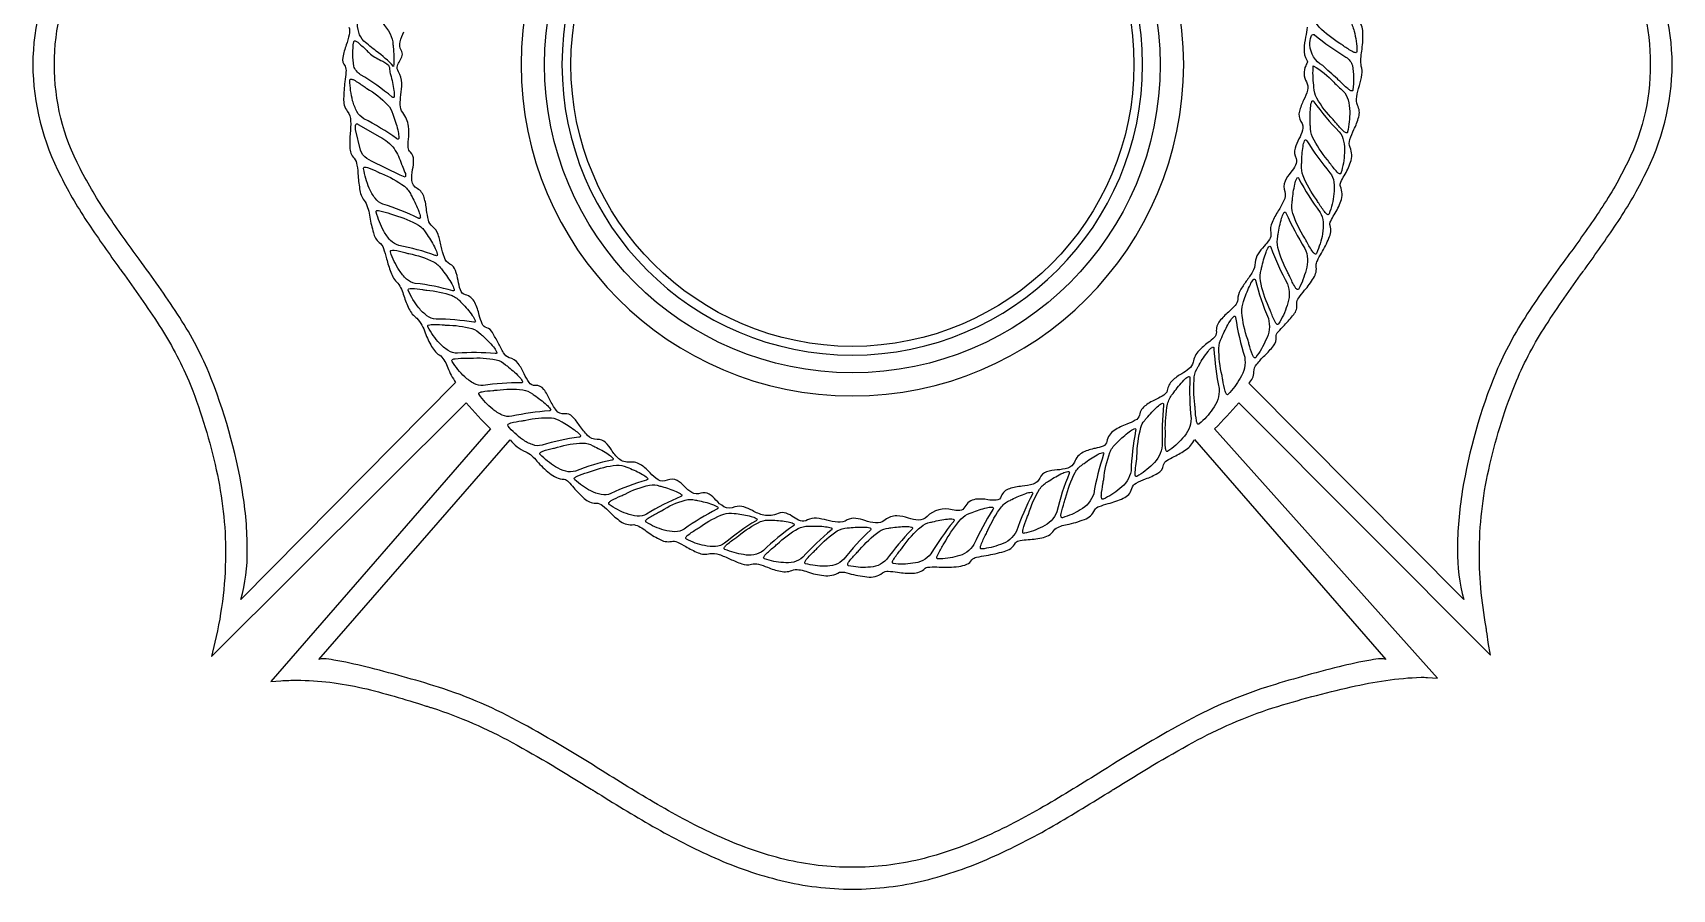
# Model space of a CAD drawing. Extents: x -4 to 118, y -79 to 10.
# Drawn here: x -1.89 to 5.49, y -79.05 to -75.2 of the extents above; entities that cross this region are included whole.
import ezdxf

# ---------------------------------------------------------------- set-up
doc = ezdxf.new("R2010")
doc.units = 0
doc.header["$MEASUREMENT"] = 0

msp = doc.modelspace()

# ---------------------------------------------------------------- linework, layer by layer
for points in [[(1.797, -73.8464, 0.414123), (0.3061, -75.3373, 0.414125), (1.797, -76.8282, 0.414124), (3.2879, -75.3373, 0.414122)], [(1.7974, -76.7238, -0.414139), (0.4118, -75.3382, -0.414064), (1.7974, -73.9532, -0.413989), (3.1823, -75.3382, -0.414065)], [(1.7968, -74.0317, 0.414025), (0.4903, -75.3382, 0.414026), (1.7968, -76.6446, 0.414026), (3.1032, -75.3382, 0.414026)], [(1.7974, -76.6051, -0.414146), (0.5305, -75.3382, -0.413963), (1.7974, -74.0713, -0.413781), (3.0643, -75.3382, -0.413963)], [(3.9913, -75.2431, -0.063805), (3.8978, -75.1697, -0.122284), (3.8741, -75.1269, 0.001997), (3.8707, -75.1174, -0.036342), (3.8502, -75.0474, -0.066435), (3.8475, -75.021, -0.815687), (3.8554, -75.0162, -0.000004), (3.857, -75.0173, 0.03848), (4.0046, -75.1066, -0.144176), (4.0356, -75.1387, -0.063872), (4.0549, -75.1875, -0.063363), (4.0673, -75.2791, -0.46706), (4.0623, -75.285, -0.114075), (4.0493, -75.2808, -0.029098), (4.0072, -75.254, 0.002094)], [(-0.3563, -75.1037, -0.061925), (-0.2831, -75.2001, -0.118846), (-0.2702, -75.248, 0.001908), (-0.2692, -75.2579, -0.049991), (-0.267, -75.3462, 0.046437), (-0.3453, -75.2777, -0.017219), (-0.4013, -75.2322, -0.139371), (-0.4237, -75.1928, -0.062735), (-0.431, -75.1403, -0.0633), (-0.4214, -75.0484, -0.484195), (-0.4151, -75.0441, -0.110787), (-0.4035, -75.0516, -0.028063), (-0.369, -75.0891, 0.001966)], [(-0.3773, -75.2857, 0.06944), (-0.3248, -75.3191, -0.081606), (-0.2902, -75.341, -0.132657), (-0.2852, -75.3607, 0.05596), (-0.2815, -75.383, -0.035599), (-0.2657, -75.4543, -0.066171), (-0.2647, -75.4808, -0.822295), (-0.2729, -75.485, -0.000002), (-0.274, -75.4841, 0.038437), (-0.4158, -75.3838, -0.16895), (-0.4463, -75.3447, -0.075152), (-0.4468, -75.2364, -0.48102), (-0.4409, -75.2315, -0.111597), (-0.4287, -75.238, -0.028262), (-0.3913, -75.2721, 0.00203)], [(3.9797, -75.4026, 0.014613), (3.9451, -75.3718, -0.036223), (3.9134, -75.3425, -0.261482), (3.8563, -75.2496, -0.109588), (3.8618, -75.2122, -0.529045), (3.8753, -75.2033, -0.000002), (3.8766, -75.2043, 0.038466), (4.0183, -75.3045, -0.179964), (4.0472, -75.3425, -0.074062), (4.0492, -75.4518, -0.480762), (4.0434, -75.4567, -0.111633), (4.0312, -75.4503, -0.02828), (3.9938, -75.4162, 0.002021)], [(3.9604, -75.5856, -0.061937), (3.8871, -75.4892, -0.118769), (3.8743, -75.4413, 0.001917), (3.8732, -75.4313, -0.049947), (3.8711, -75.3431, -0.076094), (3.9637, -75.4178, 0.011112), (4.0053, -75.457, -0.139408), (4.0278, -75.4965, -0.062747), (4.035, -75.5489, -0.063318), (4.0254, -75.6409, -0.484161), (4.0192, -75.6452, -0.110831), (4.0076, -75.6376, -0.02807), (3.9731, -75.6002, 0.001965)], [(-0.3879, -75.445, -0.06382), (-0.2943, -75.5184, -0.122281), (-0.2707, -75.5613, 0.001992), (-0.2673, -75.5707, -0.036349), (-0.2468, -75.6407, -0.066427), (-0.2441, -75.6671, -0.815758), (-0.252, -75.6719, -0.000004), (-0.2536, -75.6708, 0.038488), (-0.4012, -75.5815, -0.144181), (-0.4322, -75.5494, -0.063871), (-0.4515, -75.5006, -0.063356), (-0.4638, -75.409, -0.467019), (-0.4589, -75.4032, -0.114088), (-0.4459, -75.4073, -0.029101), (-0.4038, -75.4341, 0.002095)], [(3.9344, -75.7657, -0.062197), (3.8677, -75.6641, -0.118285), (3.8579, -75.6151, 0.001838), (3.8575, -75.6052, -0.035435), (3.859, -75.5319, -0.066628), (3.8642, -75.506, -0.83885), (3.8731, -75.5042, -0.000001), (3.8738, -75.505, 0.037185), (3.9877, -75.6407, -0.13785), (4.0075, -75.6818, -0.062478), (4.0113, -75.7347, -0.063464), (3.9958, -75.8258, -0.488024), (3.9893, -75.8296, -0.109562), (3.9782, -75.8212, -0.027768), (3.9463, -75.7814, 0.00199)], [(-0.426, -75.6068), (-0.3293, -75.6626, -0.110626), (-0.2646, -75.716, -0.064759), (-0.2316, -75.786, 0.000004), (-0.2313, -75.7868, 0.001499), (-0.2292, -75.7919, -0.02143), (-0.2168, -75.8235, -0.261461), (-0.2156, -75.8446, -0.019281), (-0.3874, -75.7604, -0.207609), (-0.4159, -75.7223), (-0.4381, -75.6306, -0.106051), (-0.4385, -75.6117, -0.642965)], [(3.8852, -75.9451, -0.060533), (3.8251, -75.8387, -0.117325), (3.8186, -75.7894, 0.001914), (3.8189, -75.7793, -0.035394), (3.8251, -75.7062, -0.066847), (3.832, -75.6808, -0.843235), (3.841, -75.6796, -0.000001), (3.8415, -75.6804, 0.036692), (3.9463, -75.8244, -0.137154), (3.9635, -75.8669, -0.062638), (3.9638, -75.9199, -0.064252), (3.9424, -76.0095, -0.492249), (3.9357, -76.0129, -0.109236), (3.9252, -76.0038, -0.027554), (3.896, -75.9617, 0.001999)], [(-0.3219, -75.8282, -0.06468), (-0.2188, -75.8851, -0.122794), (-0.1892, -75.9234, 0.00201), (-0.1844, -75.9323, -0.035984), (-0.154, -75.998, -0.066816), (-0.1474, -76.0235, -0.798237), (-0.1545, -76.0296, -0.000003), (-0.1561, -76.0289, 0.039374), (-0.3151, -75.9653, -0.147036), (-0.3504, -75.9388, -0.064723), (-0.3766, -75.8938, -0.064003), (-0.4022, -75.8054, -0.456315), (-0.3981, -75.7988, -0.114899), (-0.3847, -75.8007, -0.029625), (-0.3394, -75.8201, 0.002199)], [(3.8325, -76.1182, -0.060457), (3.7795, -76.0076, -0.118485), (3.7763, -75.9578, 0.001884), (3.7772, -75.9479, -0.036003), (3.7881, -75.8755, -0.067536), (3.7967, -75.8506, -0.842541), (3.8058, -75.8501, -0.000003), (3.8067, -75.8517, 0.036436), (3.9014, -76.0025, -0.135964), (3.9157, -76.0461, -0.062513), (3.9126, -76.0991, -0.064337), (3.8854, -76.1868, -0.495112), (3.8785, -76.1896, -0.10774), (3.8685, -76.1797, -0.02731), (3.8421, -76.1354, 0.001931)], [(-0.2633, -76.0154, -0.06532), (-0.1552, -76.0604, -0.125107), (-0.122, -76.0953, 0.002024), (-0.1164, -76.1034, -0.036433), (-0.0798, -76.1654, -0.06709), (-0.0708, -76.1901, -0.792211), (-0.0772, -76.1969, -0.000006), (-0.0796, -76.1961, 0.039527), (-0.2432, -76.1511, -0.148834), (-0.2809, -76.1286, -0.065634), (-0.3114, -76.0868, -0.064516), (-0.3454, -76.0018, -0.450715), (-0.342, -75.9948, -0.115204), (-0.3285, -75.9951, -0.02991), (-0.2815, -76.0093, 0.002204)], [(3.7572, -76.2746, -0.059879), (3.7116, -76.1603, -0.117712), (3.7116, -76.1103, 0.001863), (3.7131, -76.1006, -0.035591), (3.7288, -76.0291, -0.067903), (3.7389, -76.0049, -0.841037), (3.748, -76.0051), (3.7481, -76.0053, 0.036334), (3.8336, -76.1643, -0.189518), (3.8384, -76.2615, -0.064514), (3.8055, -76.347, -0.497286), (3.7984, -76.3493, -0.106369), (3.7892, -76.3386, -0.027067), (3.7657, -76.2925, 0.001921)], [(-0.1985, -76.188, -0.066283), (-0.0877, -76.2249, -0.125917), (-0.0523, -76.2571, 0.002047), (-0.0462, -76.2648, -0.036853), (-0.0056, -76.3239, -0.06767), (0.005, -76.3478, -0.783148), (-0.001, -76.3551), (-0.0014, -76.355, 0.040023), (-0.1696, -76.3218, -0.150228), (-0.2086, -76.3023, -0.066287), (-0.2418, -76.2628, -0.064883), (-0.2813, -76.1805, -0.448359), (-0.2784, -76.1733, -0.114643), (-0.2649, -76.1726, -0.029933), (-0.2171, -76.1832, 0.00223)], [(3.6386, -76.2515, -0.035649), (3.6589, -76.1814, -0.068156), (3.6706, -76.158, -0.841361), (3.6796, -76.1589), (3.6796, -76.1589, 0.035793), (3.7546, -76.3241, -0.189288), (3.7531, -76.4213, -0.065036), (3.7147, -76.5043, -0.501039), (3.7076, -76.5061, -0.105584), (3.6991, -76.4948, -0.026809), (3.6787, -76.4472, 0.001973), (3.6713, -76.4284, -0.059973), (3.6332, -76.311, -0.11744), (3.6364, -76.2613, 0.001953)], [(-0.1181, -76.3527, -0.066664), (-0.0043, -76.3769, -0.128032), (0.0342, -76.4052, 0.001946), (0.0409, -76.412, -0.037522), (0.087, -76.4662, -0.068452), (0.0999, -76.4888, -0.770108), (0.0946, -76.4968, -0.000001), (0.0936, -76.4967, 0.0402), (-0.0762, -76.4825, -0.151801), (-0.117, -76.4674, -0.067313), (-0.1538, -76.4319, -0.065706), (-0.2011, -76.3545, -0.442182), (-0.199, -76.347, -0.114965), (-0.1856, -76.3448, -0.030228), (-0.1372, -76.35, 0.002299)], [(3.5497, -76.453, -0.11739), (3.5577, -76.404, 0.001938), (3.5608, -76.3945, -0.035848), (3.5879, -76.327, -0.069137), (3.6018, -76.3051, -0.838315), (3.6107, -76.307), (3.6108, -76.3074, 0.035497), (3.6691, -76.4796, -0.190078), (3.6582, -76.5762, -0.065776), (3.612, -76.6544, -0.500682), (3.6047, -76.6553, -0.104673), (3.5974, -76.6433, -0.026696), (3.5818, -76.594, 0.002054), (3.5761, -76.5741, -0.0587)], [(3.4885, -76.8203, -0.506747), (3.4811, -76.8204, -0.101778), (3.4749, -76.8072, -0.026216), (3.4641, -76.7555, 0.001727), (3.4607, -76.7365, -0.058969), (3.4462, -76.6131, -0.118225), (3.459, -76.5654, 0.002034), (3.463, -76.5562, -0.036517), (3.4965, -76.4921, -0.0699), (3.5124, -76.4718, -0.831065), (3.5211, -76.4747), (3.5212, -76.475, 0.035422), (3.5624, -76.653, -0.19064), (3.5421, -76.7478, -0.066271)], [(-0.03, -76.5095, -0.067423), (0.085, -76.5253, -0.129478), (0.1253, -76.5505, 0.001965), (0.1323, -76.5569, -0.03753), (0.1819, -76.6075, -0.069212), (0.1962, -76.6291, -0.762652), (0.1914, -76.6374, -0.000002), (0.1901, -76.6373, 0.039947), (0.0201, -76.6359, -0.152633), (-0.0216, -76.6239, -0.067955), (-0.0606, -76.5912, -0.066207), (-0.1128, -76.5176, -0.441302), (-0.1111, -76.5099, -0.113839), (-0.0979, -76.5068, -0.030121), (-0.0491, -76.5083, 0.002226)], [(3.3577, -76.9533, -0.502879), (3.3503, -76.9526, -0.10154), (3.3454, -76.9389, -0.026273), (3.3397, -76.8866, 0.001829), (3.3381, -76.8668, -0.058874), (3.3358, -76.7425, -0.120598), (3.3533, -76.6962, 0.001926), (3.3581, -76.6877, -0.037208), (3.3976, -76.6278, -0.070909), (3.4154, -76.6095, -0.827328), (3.4237, -76.6133, -0.000004), (3.4239, -76.6156, 0.034679), (3.4474, -76.7952, -0.191986), (3.418, -76.8872, -0.067624)], [(-0.0038, -76.6725, -0.44019), (-0.0026, -76.6646, -0.112844), (0.0105, -76.6605, -0.030064), (0.0595, -76.6584, 0.00215), (0.0783, -76.6582, -0.067376), (0.1941, -76.6653, -0.132443), (0.2358, -76.6875, 0.002029), (0.2433, -76.6933, -0.038706), (0.2961, -76.7401, -0.069821), (0.3118, -76.7606, -0.755681), (0.3076, -76.7693, -0.000006), (0.3051, -76.7693, 0.039776), (0.1365, -76.7805, -0.153444), (0.0942, -76.7717, -0.068614), (0.0531, -76.742, -0.06675)], [(3.3215, -76.9296, -0.19337), (3.2832, -77.0178, -0.068796), (3.2167, -77.0768, -0.499383), (3.2094, -77.0753, -0.100994), (3.206, -77.0612, -0.026242), (3.2054, -77.0088, 0.001888), (3.2057, -76.9885, -0.059113), (3.2155, -76.8647, -0.122322), (3.2378, -76.8201, 0.001644), (3.2431, -76.8127, -0.037771), (3.2881, -76.7576, -0.072188), (3.3077, -76.7413, -0.811907), (3.3156, -76.746, -0.000002), (3.3156, -76.7478, 0.034947)], [(0.1174, -76.8221, -0.439172), (0.1181, -76.8142, -0.112517), (0.1309, -76.8092, -0.030075), (0.1796, -76.8034, 0.002155), (0.1983, -76.8018, -0.067845), (0.3143, -76.8002, -0.132471), (0.3574, -76.8192, 0.002037), (0.3653, -76.8244, -0.038412), (0.4209, -76.8672, -0.070395), (0.4379, -76.8864, -0.751976), (0.4343, -76.8954), (0.4337, -76.8954, 0.040042), (0.2644, -76.9194, -0.154068), (0.2216, -76.9138, -0.069293), (0.1787, -76.8873, -0.067522)], [(3.1913, -77.0507, -0.19518), (3.1474, -77.1359, -0.069432), (3.0771, -77.1898, -0.438073), (3.0713, -77.189, -0.128735), (3.0695, -77.1796, -0.030215), (3.0729, -77.1419, 0.01192), (3.0774, -77.1009, -0.05345), (3.0952, -76.9692, -0.144806), (3.1111, -76.9395, 0.008843), (3.1207, -76.9283, -0.037234), (3.1693, -76.8767, -0.072548), (3.1898, -76.8619, -0.808527), (3.1974, -76.8672, -0.000003), (3.1973, -76.8691, 0.034655)], [(0.2476, -76.9633, -0.438158), (0.2478, -76.9554, -0.111598), (0.2601, -76.9494, -0.029964), (0.3082, -76.94, 0.002214), (0.327, -76.937, -0.067467), (0.4426, -76.9267, -0.132369), (0.4871, -76.9426, 0.001869), (0.495, -76.9471, -0.038779), (0.5533, -76.9856, -0.070897), (0.5715, -77.0035, -0.747555), (0.5685, -77.0127, -0.000005), (0.5663, -77.0131, 0.039728), (0.4006, -77.0495, -0.154191), (0.3575, -77.047, -0.06983), (0.313, -77.0238, -0.068219)], [(2.928, -77.203, -0.059711), (2.9557, -77.0823, -0.122948), (2.9837, -77.0425, 0.002067), (2.9906, -77.0355, -0.037729), (3.0432, -76.9886, -0.073472), (3.0648, -76.9759, -0.799126), (3.072, -76.9818, -0.000007), (3.0715, -76.9848, 0.03481), (3.0509, -77.1642, -0.19719), (3.0002, -77.2448, -0.06986), (2.9259, -77.292, -0.49379), (2.919, -77.2893, -0.100259), (2.9176, -77.2748, -0.026326), (2.9247, -77.223, 0.001916)], [(4.1983, -78.0135, 0.176385), (4.1765, -78.0098, 0.030541), (4.1302, -78.0152, 0.018071), (3.9871, -78.0459, 0.014662), (3.6601, -78.1371, 0.048367), (3.2825, -78.3004, 0.015577), (2.9229, -78.5136, -0.008558), (2.6579, -78.6741, -0.026442), (2.3865, -78.8136, -0.045257), (2.102, -78.9116, -0.060941), (1.7974, -78.9473, -0.06095), (1.4926, -78.9116, -0.045245), (1.2079, -78.8135, -0.026432), (0.9364, -78.6739, -0.008555), (0.6712, -78.5134, 0.015547), (0.3118, -78.3003, 0.048312), (-0.0653, -78.1371, 0.014481), (-0.3929, -78.0459, 0.018041), (-0.5361, -78.0152, 0.030532), (-0.5824, -78.0098, 0.176382), (-0.6042, -78.0135), (0.2573, -77.0247, 0.143991), (0.3272, -77.0785, -0.113278), (0.3775, -77.1212, 0.039182), (0.4344, -77.1754, 0.163745), (0.5002, -77.2027, -0.171556), (0.519, -77.2139, -0.022449), (0.5435, -77.2406, 0.041597), (0.5902, -77.2886, 0.197912), (0.643, -77.3096, -0.179385), (0.6734, -77.321, -0.03538), (0.7056, -77.3503, 0.053385), (0.7544, -77.3922, 0.193129), (0.8135, -77.406, -0.11692), (0.8688, -77.4353, 0.034355), (0.9285, -77.472, 0.187915), (0.9829, -77.482, -0.199344), (1.0098, -77.4854, -0.028854), (1.0475, -77.505, 0.038992), (1.1031, -77.5329, 0.176288), (1.1559, -77.537, -0.146069), (1.1972, -77.5407, -0.028846), (1.247, -77.5611, 0.031583), (1.2993, -77.5824, 0.162796), (1.3425, -77.5846, -0.149418), (1.3752, -77.5846, -0.03201), (1.4149, -77.5981, 0.048472), (1.4735, -77.6164, 0.166844), (1.5323, -77.6094, -0.132482), (1.5945, -77.6191, 0.049471), (1.6682, -77.6357, 0.182359), (1.7393, -77.6199, -0.120343), (1.7824, -77.6263, 0.043838), (1.8628, -77.6414, 0.218126), (1.9321, -77.623, -0.178403), (1.9588, -77.6165, -0.027383), (2.0004, -77.6204, 0.045789), (2.0692, -77.625, 0.200188), (2.1249, -77.6026, -0.172304), (2.1461, -77.5972, -0.016929), (2.1875, -77.5972, 0.037477), (2.2758, -77.5946, 0.072364), (2.3127, -77.5848, 0.175541), (2.3351, -77.5649, -0.195422), (2.3563, -77.5535, -0.020554), (2.3996, -77.5448, 0.037104), (2.4796, -77.5267, 0.210124), (2.5316, -77.4888, -0.220087), (2.5516, -77.478, -0.029272), (2.5889, -77.4738, 0.050976), (2.6574, -77.4637, 0.210859), (2.7083, -77.4264, -0.113816), (2.7635, -77.4066, 0.039459), (2.841, -77.3829, 0.233189), (2.8875, -77.3405, -0.199002), (2.908, -77.3249, -0.026437), (2.948, -77.3121, 0.047756), (3.016, -77.288, 0.245239), (3.0544, -77.2441, -0.238361), (3.0744, -77.2202, -0.036801), (3.1168, -77.201, 0.047459), (3.1709, -77.1754, 0.245499), (3.1978, -77.1372, -0.238575), (3.2116, -77.1188, -0.031881), (3.245, -77.1003, 0.040538), (3.2985, -77.0693, 0.149753), (3.3362, -77.0235)], [(0.4699, -77.0588, -0.067246), (0.5845, -77.0399, -0.133375), (0.6296, -77.0523, 0.002156), (0.6382, -77.0564, -0.039178), (0.6988, -77.0904, -0.07175), (0.7182, -77.1069, -0.740759), (0.7158, -77.1163, -0.000001), (0.7147, -77.1166, 0.03959), (0.5507, -77.1655, -0.154224), (0.5075, -77.1663, -0.070388), (0.4616, -77.1464, -0.069011), (0.3925, -77.091, -0.438714), (0.3922, -77.0831, -0.110713), (0.4041, -77.0761, -0.02983), (0.4517, -77.0632, 0.002115)], [(2.7563, -77.2875, -0.059814), (2.7994, -77.1721, -0.124091), (2.8325, -77.1368, 0.001984), (2.84, -77.131, -0.038922), (2.8982, -77.0924, -0.074932), (2.9213, -77.083, -0.780232), (2.9276, -77.0901), (2.9276, -77.0903, 0.034979), (2.8831, -77.2674, -0.200901), (2.8225, -77.3398, -0.071), (2.7428, -77.3754, -0.484623), (2.7362, -77.3717, -0.100166), (2.7367, -77.3572, -0.026573), (2.7504, -77.307, 0.00198)], [(0.6228, -77.1666, -0.066843), (0.7359, -77.1391, -0.133648), (0.7816, -77.1481, 0.002195), (0.7905, -77.1515, -0.039272), (0.8532, -77.181, -0.072395), (0.8735, -77.196, -0.738526), (0.8717, -77.2056, -0.000002), (0.8705, -77.206, 0.039448), (0.7102, -77.2669, -0.153977), (0.6673, -77.2709, -0.070783), (0.6202, -77.2546, -0.069397), (0.5476, -77.2045, -0.438709), (0.5467, -77.1966, -0.109826), (0.5582, -77.1888, -0.029696), (0.6049, -77.1723, 0.002098)], [(0.7744, -77.2692, -0.066636), (0.8842, -77.2293, -0.134997), (0.9308, -77.2331, 0.002014), (0.9397, -77.2355, -0.039705), (1.0049, -77.2577, -0.073445), (1.0266, -77.2704, -0.735529), (1.0257, -77.2801), (1.0253, -77.2803, 0.039165), (0.8712, -77.3592, -0.153323), (0.8288, -77.368, -0.071281), (0.7804, -77.357, -0.070339), (0.7033, -77.3154, -0.438872), (0.7017, -77.3076, -0.108797), (0.7122, -77.2986, -0.02951), (0.7567, -77.2771, 0.002194)], [(2.5894, -77.359, -0.059577), (2.6399, -77.2471, -0.125163), (2.675, -77.2145, 0.002122), (2.683, -77.2092, -0.039306), (2.7437, -77.175, -0.075208), (2.7673, -77.1674, -0.775302), (2.7731, -77.1748, -0.000001), (2.7727, -77.176, 0.03552), (2.7172, -77.3484, -0.202825), (2.652, -77.4161, -0.071906), (2.5701, -77.4456, -0.482176), (2.5638, -77.4414, -0.099719), (2.5653, -77.4269, -0.026577), (2.5823, -77.3778, 0.001927)], [(0.9378, -77.3441, -0.066676), (1.0447, -77.2961, -0.134419), (1.0913, -77.2964, 0.002114), (1.1004, -77.2981, -0.040338), (1.167, -77.3154, -0.074107), (1.1895, -77.3264, -0.736153), (1.1892, -77.3361, -0.000004), (1.1875, -77.337, 0.038219), (1.0401, -77.4266, -0.152732), (0.9985, -77.4386, -0.071629), (0.9495, -77.4312, -0.070904), (0.8698, -77.3954, -0.440937), (0.8677, -77.3878, -0.107297), (0.8778, -77.378, -0.0292), (0.9209, -77.3532, 0.002123)], [(2.407, -77.4319, -0.060568), (2.4682, -77.3262, -0.130148), (2.5069, -77.2974, 0.001803), (2.5148, -77.2934, -0.039641), (2.5783, -77.2662, -0.075626), (2.6026, -77.2612, -0.765004), (2.6077, -77.2693), (2.6075, -77.2696, 0.035585), (2.5351, -77.4357, -0.205388), (2.4636, -77.4956, -0.071924), (2.3793, -77.5159, -0.47337), (2.3735, -77.5111, -0.100782), (2.3763, -77.497, -0.02699), (2.3978, -77.4503, 0.002103)], [(1.1148, -77.4151, -0.06586), (1.2183, -77.3592, -0.135688), (1.265, -77.356, 0.002055), (1.2741, -77.357, -0.040436), (1.3416, -77.3693, -0.074605), (1.3647, -77.3786, -0.732806), (1.3652, -77.3884, -0.000002), (1.3638, -77.3892, 0.038575), (1.2223, -77.4898, -0.151725), (1.1815, -77.5048, -0.071705), (1.1321, -77.5011, -0.071283), (1.0504, -77.4714, -0.443591), (1.0478, -77.4639, -0.10641), (1.0571, -77.4534, -0.028965), (1.0985, -77.4254, 0.002091)], [(1.2844, -77.4567, -0.065193), (1.384, -77.3932, -0.134832), (1.4302, -77.3866, 0.002168), (1.4395, -77.3869, -0.040394), (1.5077, -77.3941, -0.074967), (1.5314, -77.4017, -0.736268), (1.5324, -77.4113), (1.5321, -77.4115, 0.038354), (1.3965, -77.5233, -0.21607), (1.3073, -77.5413, -0.071796), (1.2238, -77.5177, -0.447918), (1.2207, -77.5104, -0.104948), (1.2294, -77.4992, -0.028573), (1.2689, -77.4682, 0.002057)], [(2.0256, -77.5054, -0.062809), (2.106, -77.4158, -0.131412), (2.149, -77.3962, 0.002009), (2.1578, -77.3939, -0.0403), (2.2254, -77.3815, -0.075879), (2.2501, -77.382, -0.746734), (2.2535, -77.391, -0.00001), (2.2515, -77.3937, 0.036685), (2.1502, -77.5376, -0.211626), (2.0687, -77.5804, -0.072301), (1.9823, -77.5815, -0.456694), (1.9775, -77.5754, -0.102904), (1.983, -77.5622, -0.027884), (2.013, -77.5214, 0.002176)], [(2.217, -77.4799, -0.061632), (2.2866, -77.3805, -0.128903), (2.327, -77.3554, 0.002037), (2.3357, -77.3519, -0.03977), (2.4012, -77.3308, -0.075658), (2.4258, -77.3281, -0.756504), (2.4303, -77.3366, -0.000007), (2.4288, -77.3391, 0.036539), (2.3444, -77.4956, -0.208334), (2.2683, -77.5487, -0.072373), (2.1827, -77.561, -0.465057), (2.1773, -77.5556, -0.101979), (2.1812, -77.5419, -0.027443), (2.2063, -77.4975, 0.002172)], [(1.4583, -77.4949, -0.064403), (1.5535, -77.424, -0.133781), (1.5994, -77.414, 0.002023), (1.6085, -77.4136, -0.04061), (1.6769, -77.4157, -0.075578), (1.7011, -77.4215, -0.73458), (1.7027, -77.4311), (1.7024, -77.4314, 0.037765), (1.5744, -77.5528, -0.21521), (1.4866, -77.5775, -0.071901), (1.4018, -77.5603, -0.448434), (1.3982, -77.5533, -0.104535), (1.4061, -77.5414, -0.028471), (1.4435, -77.5076, 0.002078)], [(1.6389, -77.5127, -0.063843), (1.7294, -77.435, -0.133633), (1.7743, -77.4215, 0.002101), (1.7835, -77.4205, -0.040529), (1.8519, -77.4175, -0.075768), (1.8763, -77.4214, -0.739583), (1.8786, -77.4308), (1.8784, -77.4311, 0.037179), (1.7586, -77.5619, -0.213978), (1.6726, -77.5931, -0.07245), (1.5868, -77.5822, -0.452635), (1.5828, -77.5755, -0.103768), (1.5899, -77.5632, -0.028172), (1.6248, -77.5267, 0.002119)], [(1.8296, -77.5195, -0.063747), (1.917, -77.4378, -0.131926), (1.9613, -77.4223, 0.002091), (1.9705, -77.4208, -0.040281), (2.0387, -77.4148, -0.075848), (2.0633, -77.4176, -0.740647), (2.066, -77.4269, -0.000008), (2.064, -77.4291, 0.03742), (1.9511, -77.5633, -0.213491), (1.8664, -77.5983, -0.072426), (1.7803, -77.5912, -0.45082), (1.7761, -77.5848, -0.104178), (1.7825, -77.5722, -0.028272), (1.8157, -77.5345, 0.002273)]]:
    msp.add_lwpolyline(points, format="xyb", close=True)
for points in [[(-1.7648, -74.8342, 0.117908), (-1.8909, -75.3376, 0.117951), (-1.7648, -75.8404, 0.030639), (-1.6388, -76.0561, 0.010411), (-1.4987, -76.256, -0.000003), (-1.4966, -76.259, 0.032333), (-1.4898, -76.2682, -0.000001), (-1.4898, -76.2683, -0.014613), (-1.3218, -76.5112, -0.043631), (-1.1894, -76.7596, -0.041066), (-1.0706, -77.1367, -0.054392), (-1.0232, -77.5129, -0.059672), (-1.0714, -77.9357), (-1.0862, -77.9993), (0.0589, -76.8591, 0.016297), (0.1689, -76.9765), (-0.8199, -78.1118), (-0.7754, -78.1087, -0.018775), (-0.7031, -78.1062, -0.056296), (-0.4062, -78.1412, -0.020709), (-0.1246, -78.2212, -0.002074), (-0.1091, -78.2258, 0.002043), (-0.0937, -78.2305, -0.047272), (0.2666, -78.3864, -0.01547), (0.6213, -78.5957, 0.04552), (0.6283, -78.6, -0.013324), (0.6318, -78.6019, -0.000003), (0.6365, -78.6047, 0.008907), (0.8998, -78.7632, 0.026477), (1.1778, -78.9048, 0.044245), (1.4753, -79.0066, 0.059284), (1.7974, -79.0456, 0.059385), (2.1216, -79.0063, 0.044345), (2.4209, -78.9037, 0.026561), (2.7002, -78.7611, 0.008948), (2.9644, -78.6016), (2.966, -78.6006, 0.02772), (2.9706, -78.5979, -0.009522), (2.9741, -78.5957, -0.01547), (3.3288, -78.3864, -0.047273), (3.6891, -78.2305, -0.020386), (4.0413, -78.1365, -0.049668), (4.3559, -78.0926, -0.008283), (4.3706, -78.093, 0.008196), (4.3844, -78.0933), (4.4295, -78.0963), (3.4271, -76.9759, 0.014406), (3.5365, -76.8591), (4.668, -77.9938), (4.6588, -77.9369, 0.007333), (4.6513, -77.8841, -0.000997), (4.6489, -77.8677, -0.048105), (4.6186, -77.5129, -0.054411), (4.6659, -77.1367, -0.042189), (4.7854, -76.7596, -0.043294), (4.9175, -76.5112, -0.014958), (5.0852, -76.2683, 0.016214), (5.0886, -76.2637, -0.016285), (5.092, -76.259, -0.000003), (5.0941, -76.256, 0.010411), (5.2342, -76.0561, 0.030639), (5.3602, -75.8404, 0.117951), (5.4863, -75.3376, 0.117908), (5.3602, -74.8342, 0.030674)], [(-0.4688, -75.1695, -0.162631), (-0.4674, -75.2039, -0.028749), (-0.4803, -75.2495, 0.04229), (-0.4953, -75.3056, 0.258568), (-0.4855, -75.3456, -0.142827), (-0.4819, -75.3717, -0.01835), (-0.4862, -75.415, 0.033054), (-0.4921, -75.4908, 0.181308), (-0.4756, -75.5483, -0.16536), (-0.4606, -75.5916, -0.036479), (-0.4625, -75.6483, 0.040514), (-0.4642, -75.7102, 0.172782), (-0.4454, -75.759, -0.152489), (-0.432, -75.7903, -0.025528), (-0.4266, -75.8391, 0.031954), (-0.4187, -75.9041, 0.139946), (-0.3953, -75.955, -0.088563), (-0.3746, -76.0246, 0.025043), (-0.3579, -76.0941, 0.165971), (-0.3323, -76.1379, -0.173215), (-0.3133, -76.1643, -0.027087), (-0.2989, -76.2111, 0.028532), (-0.2798, -76.2719, 0.11212), (-0.2488, -76.3208, -0.099234), (-0.2214, -76.378, 0.032851), (-0.1981, -76.4356, 0.132124), (-0.1623, -76.479, -0.111318), (-0.1251, -76.5446, 0.034225), (-0.0963, -76.6055, 0.145762), (-0.0554, -76.6477, -0.120322), (-0.0236, -76.7009, 0.056026), (0.012, -76.7676), (-0.9546, -77.7435, 0.070701), (-0.9256, -77.5205, 0.040699), (-0.9476, -77.257, 0.056644), (-1.0992, -76.7219, 0.045041), (-1.2397, -76.4598, 0.014636), (-1.4122, -76.2136, -0.00998), (-1.5547, -76.0128, -0.031032), (-1.678, -75.8052, -0.12439), (-1.7932, -75.3376, -0.124386), (-1.6782, -74.8706, -0.031007)], [(5.2723, -74.8697, -0.124368), (5.3874, -75.3369, -0.124374), (5.2722, -75.8045, -0.031049), (5.149, -76.0121, -0.009984), (5.0065, -76.2129, 0.014613), (4.8341, -76.4591, 0.044904), (4.6934, -76.7213, 0.056644), (4.5418, -77.2564, 0.040699), (4.5197, -77.5199, 0.0707), (4.5487, -77.7428), (3.5809, -76.7707, 0.228944), (3.6038, -76.72, -0.190194), (3.6173, -76.6852, -0.032196), (3.6525, -76.6463, 0.038043), (3.6916, -76.6026, 0.221052), (3.7039, -76.5618, -0.208085), (3.7133, -76.5394, -0.025962), (3.7409, -76.5093, 0.039892), (3.7831, -76.4614, 0.216227), (3.7973, -76.4135, -0.181318), (3.8061, -76.3872, -0.026652), (3.8321, -76.353, 0.042096), (3.8721, -76.2979, 0.195783), (3.8838, -76.2417, -0.151423), (3.8894, -76.2205, -0.016442), (3.9079, -76.1855, 0.03192), (3.9416, -76.1183, 0.195929), (3.9474, -76.0619, -0.220812), (3.9496, -76.0423, -0.028714), (3.9653, -76.0131, 0.053477), (3.995, -75.9521, 0.199739), (3.9932, -75.8864, -0.212082), (3.9953, -75.8669, -0.028129), (4.0103, -75.8379, 0.052568), (4.0389, -75.777, 0.19141), (4.037, -75.7108, -0.19107), (4.0362, -75.6745, -0.038351), (4.054, -75.6303, 0.04996), (4.0758, -75.5738, 0.204131), (4.0698, -75.5211, -0.150621), (4.0669, -75.4828, -0.027765), (4.0784, -75.4328, 0.027251), (4.0897, -75.3834, 0.147789), (4.0871, -75.3456, -0.074992), (4.0895, -75.2776, 0.035053), (4.0947, -75.2011, 0.180952), (4.0766, -75.1423, -0.164158)], [(3.8431, -75.1701, -0.042531), (3.8367, -75.2144, 0.044414), (3.8294, -75.2673, 0.144471), (3.8417, -75.3184, -0.454456), (3.8418, -75.3328, 0.072677), (3.8374, -75.3431, 0.24853), (3.8399, -75.4161, -0.225807), (3.8451, -75.4536, -0.048801), (3.8278, -75.498, 0.053539), (3.8086, -75.5483, 0.21587), (3.8158, -75.5947, -0.214452), (3.8227, -75.6333, -0.06268), (3.8065, -75.6726, 0.05863), (3.7892, -75.7144, 0.179095), (3.7935, -75.7597, -0.226075), (3.7916, -75.7908, -0.052826), (3.7702, -75.8224, 0.064121), (3.7441, -75.8626, 0.212805), (3.7435, -75.9092, -0.186271), (3.739, -75.9491, -0.035723), (3.7134, -75.9959, 0.037627), (3.6855, -76.0475, 0.172187), (3.6798, -76.0952, -0.21006), (3.6739, -76.1248, -0.045532), (3.65, -76.1549, 0.041458), (3.6228, -76.189, 0.142894), (3.61, -76.2287, -0.123613), (3.5974, -76.2701, -0.03034), (3.5698, -76.3121, 0.031004), (3.5425, -76.3537, 0.1317), (3.5309, -76.3937, -0.188158), (3.519, -76.4219, -0.036439), (3.4896, -76.4507, 0.051533), (3.4498, -76.4915, 0.201049), (3.4351, -76.5408, -0.222435), (3.4252, -76.5654, -0.045124), (3.3977, -76.5884, 0.050621), (3.3569, -76.6237, 0.139577), (3.33, -76.6768, -0.170467), (3.3122, -76.7053, -0.042256), (3.2794, -76.728, 0.055459), (3.2375, -76.7583, 0.175819), (3.2139, -76.8041, -0.212969), (3.1985, -76.8242, -0.035806), (3.1661, -76.8418, 0.052423), (3.117, -76.8702, 0.200841), (3.089, -76.9147, -0.222301), (3.0703, -76.9374, -0.039176), (3.0323, -76.9549, 0.057499), (2.9754, -76.9831, 0.213642), (2.9426, -77.0328, -0.265729), (2.9253, -77.0533, -0.052337), (2.89, -77.0636, 0.065028), (2.8364, -77.0808, 0.190459), (2.7961, -77.1255, -0.227866), (2.766, -77.1521, -0.054922), (2.7193, -77.1606, 0.056916), (2.6714, -77.1694, 0.230308), (2.6403, -77.1978, -0.238944), (2.6104, -77.2243, -0.050732), (2.5605, -77.2337, 0.056785), (2.5039, -77.2451, 0.232158), (2.4673, -77.2793, -0.311148), (2.4449, -77.2966, -0.062596), (2.4067, -77.2944, 0.077302), (2.3508, -77.2927, 0.235809), (2.3035, -77.3269, -0.255029), (2.2802, -77.3431, -0.069462), (2.2468, -77.3407, 0.272927), (2.133, -77.3702, -0.223147), (2.0948, -77.3858, -0.062362), (2.0497, -77.3771, 0.063874), (1.997, -77.3672, 0.186165), (1.9445, -77.3856, -0.194807), (1.9012, -77.3987, -0.056292), (1.8538, -77.3885, 0.044523), (1.8121, -77.3788, 0.162241), (1.7739, -77.3856, -0.172834), (1.7314, -77.3958, -0.044414), (1.6825, -77.3869, 0.039728), (1.6358, -77.3781, 0.153375), (1.5947, -77.3856, -0.231673), (1.5632, -77.3894, -0.066), (1.5325, -77.373, 0.061822), (1.4998, -77.3554, 0.194456), (1.463, -77.3566, -0.15871), (1.3984, -77.3642, -0.069892), (1.347, -77.3435, 0.049946), (1.3091, -77.3269, 0.15065), (1.2684, -77.3269, -0.226122), (1.2188, -77.3259, -0.083288), (1.1833, -77.296, 0.069461), (1.1531, -77.2697, 0.22443), (1.1151, -77.2657, -0.225701), (1.0744, -77.2625, -0.070839), (1.0422, -77.2354, 0.078786), (1.0082, -77.2074, 0.239006), (0.9643, -77.207, -0.251127), (0.9228, -77.2048, -0.069381), (0.8874, -77.1739, 0.057884), (0.8482, -77.1392, 0.170456), (0.7956, -77.1255, -0.206674), (0.7457, -77.1101, -0.070435), (0.7135, -77.0709, 0.060659), (0.6865, -77.0369, 0.21165), (0.6491, -77.0235, -0.224366), (0.6056, -77.0057, -0.049105), (0.5697, -76.9612, 0.047079), (0.5377, -76.9212, 0.255319), (0.5027, -76.9079, -0.297032), (0.4646, -76.8923, -0.05618), (0.4364, -76.8453, 0.053521), (0.4085, -76.7987, 0.27712), (0.371, -76.7812, -0.281224), (0.3425, -76.7672, -0.051138), (0.3204, -76.7287, 0.050707), (0.2936, -76.6824, 0.199084), (0.253, -76.6564, -0.193485), (0.228, -76.634, -0.026097), (0.2026, -76.5887, 0.026097), (0.1772, -76.5434, 0.193468), (0.1523, -76.521, -0.27932), (0.1317, -76.5036, -0.043484), (0.1185, -76.4646, 0.056035), (0.098, -76.4082, 0.222265), (0.0558, -76.3733, -0.262109), (0.0334, -76.3512, -0.047685), (0.0228, -76.3093, 0.046573), (0.0113, -76.264, 0.216276), (-0.014, -76.2355, -0.211009), (-0.0385, -76.206, -0.037169), (-0.0527, -76.1548, 0.033351), (-0.0672, -76.102, 0.156573), (-0.0925, -76.0656, -0.183525), (-0.1107, -76.0369, -0.03611), (-0.1186, -75.9925, 0.047575), (-0.1298, -75.9356, 0.197405), (-0.1605, -75.8956, -0.261219), (-0.185, -75.8595, -0.068723), (-0.1815, -75.8105, 0.049395), (-0.1775, -75.7675, 0.194988), (-0.1914, -75.7325, -0.218444), (-0.2015, -75.7103, -0.039933), (-0.2006, -75.6753, 0.051429), (-0.2005, -75.6157, 0.140171), (-0.226, -75.5539, -0.165113), (-0.2376, -75.5186, -0.040628), (-0.2344, -75.4745, 0.042587), (-0.2308, -75.4215, 0.133159), (-0.2457, -75.3703, -0.206189), (-0.2501, -75.3431, -0.040323), (-0.2398, -75.3217, 0.0627), (-0.2288, -75.2971, 0.228412), (-0.2328, -75.2733, -0.223172), (-0.238, -75.2352, -0.048729), (-0.2207, -75.1904, 0.052895)]]:
    msp.add_lwpolyline(points, format="xyb")

doc.saveas('drawing.dxf')
